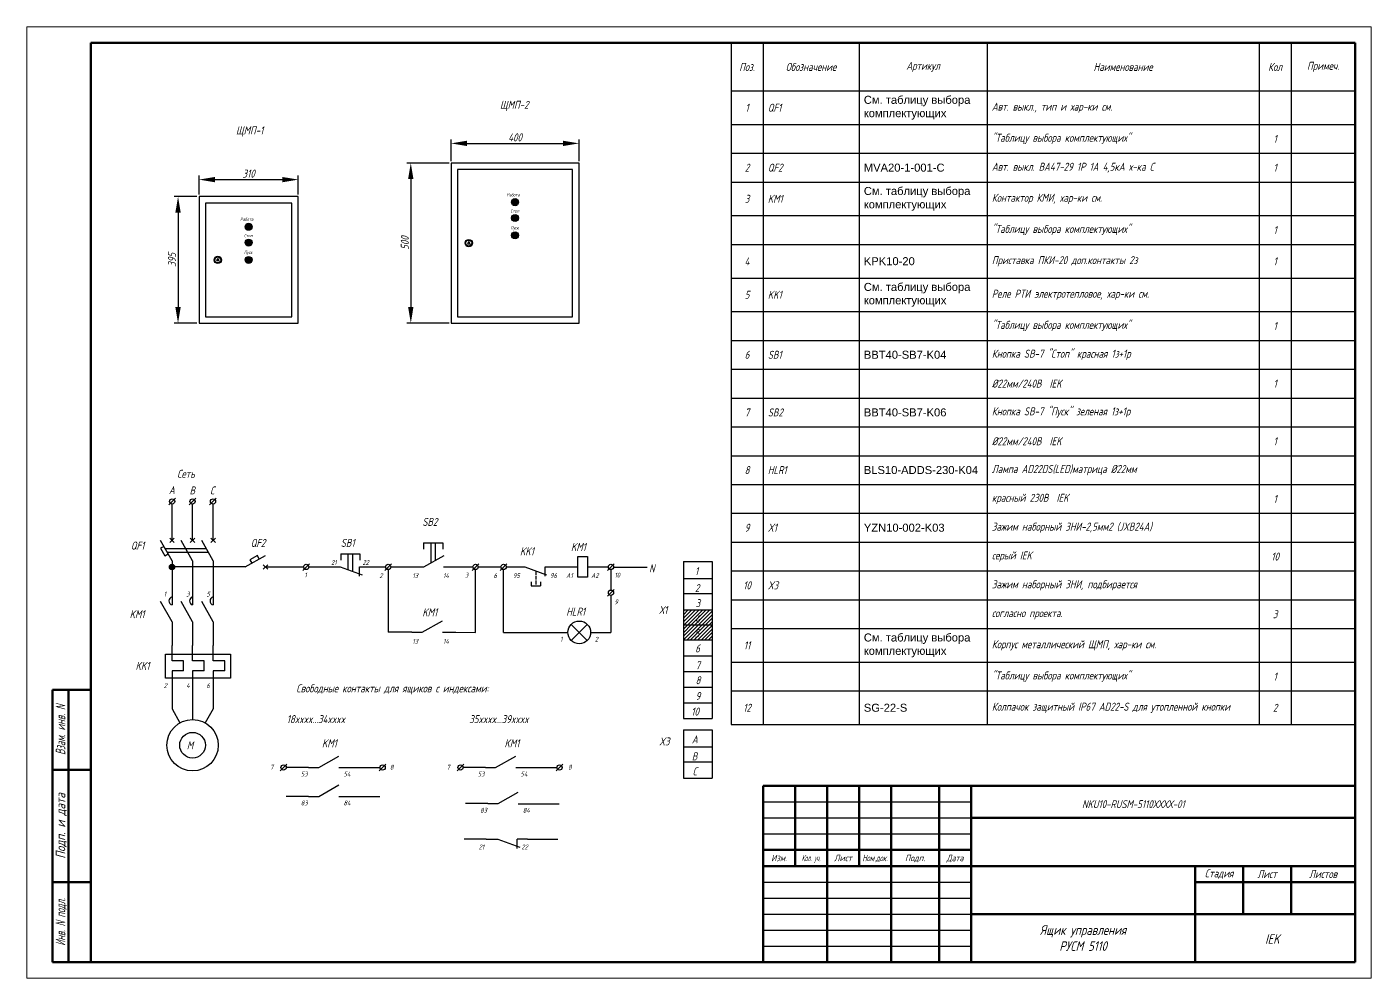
# Model space of a CAD drawing. Header units: millimetres. Extents: x 18831 to 19646, y 25340 to 25954.
# Drawn here: x 18830.7 to 19250.7, y 25340.4 to 25637.4 of the extents above; entities that cross this region are included whole.
import ezdxf
from ezdxf.enums import TextEntityAlignment as Align

# ---------------------------------------------------------------- set-up
doc = ezdxf.new("R2010")
doc.units = ezdxf.units.MM
doc.linetypes.add('ACAD_ISO02W100', pattern=[15, 12, -3])
doc.linetypes.add('ACAD_ISO03W100', pattern=[30, 12, -18])
for name, color, linetype, lineweight in [('LAYER0VIEW0', 7, 'Continuous', 50), ('Штамп', 7, 'Continuous', 18), ('Электрические линии', 7, 'Continuous', 25)]:
    doc.layers.add(name, color=color, linetype=linetype, lineweight=lineweight)
doc.styles.add('GOST 2.304', font='CS_Gost2304.shx', dxfattribs={"oblique": 15, "height": 2.5})
doc.dimstyles.new('ISO-25', dxfattribs={"dimtxt": 2.5, "dimasz": 5, "dimexe": 1.25, "dimexo": 0.625, "dimtad": 1, "dimlfac": 10, "dimtxsty": 'GOST 2.304', "dimcen": 2.5, "dimadec": 0, "dimazin": 0, "dimtfac": 1, "dimtmove": 0, "dimatfit": 3, "dimfxl": 0, "dimarcsym": 0})
pattern_1 = [(45, (14434.0011, 25211.9409), (-0.56126601, 0.56126601), [])]

# ---------------------------------------------------------------- blocks, each defined once
blk = doc.blocks.new('*D20')
at = {"color": 0, "lineweight": -2}
for p, q in [((18884.46, 25585.03), (18884.46, 25590.98)), ((18915.46, 25585.03), (18915.46, 25590.98)), ((18889.46, 25589.73), (18910.46, 25589.73))]:
    blk.add_line(p, q, dxfattribs=at)
at = {"color": 0}
for points in [[(18889.46, 25590.56), (18889.46, 25588.89), (18884.46, 25589.73)], [(18910.46, 25590.56), (18910.46, 25588.89), (18915.46, 25589.73)]]:
    blk.add_solid(points, dxfattribs=at)
at = {"layer": 'DEFPOINTS', "color": 0}
for p in [(18915.46, 25589.73), (18884.46, 25584.41), (18915.46, 25584.41)]:
    blk.add_point(p, dxfattribs=at)
at = {"color": 0, "insert": (18899.96, 25591.6), "char_height": 2.5, "attachment_point": 5, "style": 'GOST 2.304'}
blk.add_mtext('310', dxfattribs=at)
blk = doc.blocks.new('*D21')
at = {"color": 0, "lineweight": -2}
for p, q in [((18883.83, 25584.41), (18876.66, 25584.41)), ((18877.91, 25579.41), (18877.91, 25549.91)), ((18883.83, 25544.91), (18876.66, 25544.91))]:
    blk.add_line(p, q, dxfattribs=at)
at = {"color": 0}
for points in [[(18877.07, 25579.41), (18878.74, 25579.41), (18877.91, 25584.41)], [(18877.07, 25549.91), (18878.74, 25549.91), (18877.91, 25544.91)]]:
    blk.add_solid(points, dxfattribs=at)
at = {"layer": 'DEFPOINTS', "color": 0}
for p in [(18884.46, 25584.41), (18877.91, 25544.91), (18884.46, 25544.91)]:
    blk.add_point(p, dxfattribs=at)
at = {"color": 0, "insert": (18876.03, 25564.66), "char_height": 2.5, "attachment_point": 5, "rotation": 90, "style": 'GOST 2.304'}
blk.add_mtext('395', dxfattribs=at)
blk = doc.blocks.new('*D22')
at = {"color": 0, "lineweight": -2}
for p, q in [((18963.2, 25595.53), (18963.2, 25602.29)), ((18968.2, 25601.04), (18998.2, 25601.04)), ((19003.2, 25595.53), (19003.2, 25602.29))]:
    blk.add_line(p, q, dxfattribs=at)
at = {"color": 0}
for points in [[(18968.2, 25601.88), (18968.2, 25600.21), (18963.2, 25601.04)], [(18998.2, 25601.88), (18998.2, 25600.21), (19003.2, 25601.04)]]:
    blk.add_solid(points, dxfattribs=at)
at = {"layer": 'DEFPOINTS', "color": 0}
for p in [(19003.2, 25601.04), (18963.2, 25594.91), (19003.2, 25594.91)]:
    blk.add_point(p, dxfattribs=at)
at = {"color": 0, "insert": (18983.2, 25602.92), "char_height": 2.5, "attachment_point": 5, "style": 'GOST 2.304'}
blk.add_mtext('400', dxfattribs=at)
blk = doc.blocks.new('*D23')
at = {"color": 0, "lineweight": -2}
for p, q in [((18962.57, 25594.91), (18949.38, 25594.91)), ((18950.63, 25589.91), (18950.63, 25549.91)), ((18962.57, 25544.91), (18949.38, 25544.91))]:
    blk.add_line(p, q, dxfattribs=at)
at = {"color": 0}
for points in [[(18949.8, 25589.91), (18951.46, 25589.91), (18950.63, 25594.91)], [(18949.8, 25549.91), (18951.46, 25549.91), (18950.63, 25544.91)]]:
    blk.add_solid(points, dxfattribs=at)
at = {"layer": 'DEFPOINTS', "color": 0}
for p in [(18963.2, 25594.91), (18950.63, 25544.91), (18963.2, 25544.91)]:
    blk.add_point(p, dxfattribs=at)
at = {"color": 0, "insert": (18948.76, 25569.91), "char_height": 2.5, "attachment_point": 5, "rotation": 90, "style": 'GOST 2.304'}
blk.add_mtext('500', dxfattribs=at)
blk = doc.blocks.new('*T25')
at = {"color": 0, "linetype": 'ByBlock', "lineweight": -2}
for p, q in [((0, 0), (195, 0)), ((0, 0), (0, -212.85)), ((10, 0), (10, -212.85)), ((40, 0), (40, -212.85)), ((80, 0), (80, -212.85)), ((165, 0), (165, -212.85)), ((175, 0), (175, -212.85)), ((195, 0), (195, -212.85)), ((0, -15), (195, -15)), ((0, -25.46), (195, -25.46)), ((0, -34.46), (195, -34.46)), ((0, -43.46), (195, -43.46)), ((0, -53.92), (195, -53.92)), ((0, -62.92), (195, -62.92)), ((0, -73.42), (195, -73.42)), ((0, -83.88), (195, -83.88)), ((0, -92.88), (195, -92.88)), ((0, -101.88), (195, -101.88)), ((0, -110.88), (195, -110.88)), ((0, -119.88), (195, -119.88)), ((0, -128.88), (195, -128.88)), ((0, -137.88), (195, -137.88)), ((0, -146.88), (195, -146.88)), ((0, -155.88), (195, -155.88)), ((0, -164.88), (195, -164.88)), ((0, -173.88), (195, -173.88)), ((0, -182.88), (195, -182.88)), ((0, -193.35), (195, -193.35)), ((0, -202.35), (195, -202.35)), ((0, -212.85), (195, -212.85))]:
    blk.add_line(p, q, dxfattribs=at)
at = {"color": 0, "char_height": 2.5, "style": 'GOST 2.304'}
for s, insert, width, attachment_point in [('Поз.', (5, -7.5), 7, 5), ('Обозначение', (25, -7.5), 27, 5), ('Артикул', (60, -7.5), 37, 5), ('Наименование', (122.5, -7.5), 82, 5), ('Кол', (170, -7.5), 7, 5), ('Примеч.', (185, -7.5), 17, 5), ('{\\fArial|b0|i0|c204|p34;\\Q0;\\C256;См. таблицу выбора комплектующих}', (41.5, -20.23), 37, 4), ('1', (5, -20.23), 7, 5), ('QF1', (11.5, -20.23), 27, 4), ('Авт. выкл., тип и хар-ки см. ', (81.5, -20.23), 82, 4), ('"Таблицу выбора комплектующих"', (81.5, -29.96), 82, 4), ('1', (170, -29.96), 7, 5), ('2', (5, -38.96), 7, 5), ('QF2', (11.5, -38.96), 27, 4), ('{\\fArial|b0|i0|c204|p34;\\Q0;\\C256;MVA20-1-001-C}', (41.5, -38.96), 37, 4), ('Авт. выкл. ВА47-29 1Р 1А 4,5кА х-ка С', (81.5, -38.96), 82, 4), ('1', (170, -38.96), 7, 5), ('{\\fArial|b0|i0|c204|p34;\\Q0;\\C256;См. таблицу выбора комплектующих}', (41.5, -48.69), 37, 4), ('3', (5, -48.69), 7, 5), ('KM1', (11.5, -48.69), 27, 4), ('Контактор КМИ, хар-ки см.', (81.5, -48.69), 82, 4), ('"Таблицу выбора комплектующих"', (81.5, -58.42), 82, 4), ('1', (170, -58.42), 7, 5), ('4', (5, -68.17), 7, 5), ('{\\fArial|b0|i0|c204|p34;\\Q0;\\C256;KPK10-20}', (41.5, -68.17), 37, 4), ('Приставка ПКИ-20 доп.контакты 2з{\\C3; }  ', (81.5, -68.17), 82, 4), ('1', (170, -68.17), 7, 5), ('{\\fArial|b0|i0|c204|p34;\\Q0;\\C256;См. таблицу выбора комплектующих}', (41.5, -78.65), 37, 4), ('5', (5, -78.65), 7, 5), ('KK1', (11.5, -78.65), 27, 4), ('Реле РТИ электротепловое, хар-ки см.', (81.5, -78.65), 82, 4), ('"Таблицу выбора комплектующих"', (81.5, -88.38), 82, 4), ('1', (170, -88.38), 7, 5), ('6', (5, -97.38), 7, 5), ('SB1', (11.5, -97.38), 27, 4), ('{\\fArial|b0|i0|c204|p34;\\Q0;\\C256;BBT40-SB7-K04}', (41.5, -97.38), 37, 4), ('Кнопка SВ-7 "Стоп" красная 1з+1р', (81.5, -97.38), 82, 4), ('Ø22мм/240В  IEK', (81.5, -106.38), 82, 4), ('1', (170, -106.38), 7, 5), ('Кнопка SВ-7 "Пуск" зеленая 1з+1р', (81.5, -115.38), 82, 4), ('7', (5, -115.38), 7, 5), ('SB2', (11.5, -115.38), 27, 4), ('{\\fArial|b0|i0|c204|p34;\\Q0;\\C256;BBT40-SB7-K06}', (41.5, -115.38), 37, 4), ('Ø22мм/240В  IEK', (81.5, -124.38), 82, 4), ('1', (170, -124.38), 7, 5), ('8', (5, -133.38), 7, 5), ('HLR1', (11.5, -133.38), 27, 4), ('{\\fArial|b0|i0|c204|p34;\\Q0;\\C256;BLS10-ADDS-230-K04}', (41.5, -133.38), 37, 4), ('Лампа AD22DS(LED)матрица Ø22мм ', (81.5, -133.38), 82, 4), ('красный 230В  IEK', (81.5, -142.38), 82, 4), ('1', (170, -142.38), 7, 5), ('9', (5, -151.38), 7, 5), ('X1', (11.5, -151.38), 27, 4), ('{\\fArial|b0|i0|c204|p34;\\Q0;\\C256;YZN10-002-K03}', (41.5, -151.38), 37, 4), ('Зажим наборный ЗНИ-2,5мм2 (JXB24А) ', (81.5, -151.38), 82, 4), ('серый IEK', (81.5, -160.38), 82, 4), ('10', (170, -160.38), 7, 5), ('Зажим наборный ЗНИ, подбирается', (81.5, -169.38), 82, 4), ('10', (5, -169.38), 7, 5), ('X3', (11.5, -169.38), 27, 4), ('согласно проекта.', (81.5, -178.38), 82, 4), ('3', (170, -178.38), 7, 5), ('{\\fArial|b0|i0|c204|p34;\\Q0;\\C256;См. таблицу выбора комплектующих}', (41.5, -188.11), 37, 4), ('11', (5, -188.11), 7, 5), ('Корпус металлический ЩМП, хар-ки см.', (81.5, -188.11), 82, 4), ('"Таблицу выбора комплектующих"', (81.5, -197.85), 82, 4), ('1', (170, -197.85), 7, 5), ('12', (5, -207.6), 7, 5), ('{\\fArial|b0|i0|c204|p34;\\Q0;\\C256;SG-22-S}', (41.5, -207.6), 37, 4), ('Колпачок защитный IP67 AD22-S для утопленной кнопки', (81.5, -207.6), 82, 4), ('2', (170, -207.6), 7, 5)]:
    blk.add_mtext(s, dxfattribs=dict(at, insert=insert, width=width, attachment_point=attachment_point))

msp = doc.modelspace()

# ---------------------------------------------------------------- hatches: boundary and pattern name
h = msp.add_hatch(color=1)
edge = h.paths.add_edge_path()
edge.add_arc((18983.1991, 25582.6829), 1.1, 0, 360)
h = msp.add_hatch(color=1)
edge = h.paths.add_edge_path()
edge.add_arc((18983.1991, 25577.7446), 1.1, 0, 360)
h = msp.add_hatch(color=1)
edge = h.paths.add_edge_path()
edge.add_arc((18899.9599, 25575.0065), 1.1, 0, 360)
h = msp.add_hatch(color=1)
edge = h.paths.add_edge_path()
edge.add_arc((18899.9599, 25570.0681), 1.1, 0, 360)
h = msp.add_hatch(color=3)
edge = h.paths.add_edge_path()
edge.add_arc((18983.1991, 25572.3339), 1.1, 0, 360)
h = msp.add_hatch(color=3)
edge = h.paths.add_edge_path()
edge.add_arc((18899.9599, 25564.6575), 1.1, 0, 360)
at = {"linetype": 'ACAD_ISO03W100'}
h = msp.add_hatch(color=256, dxfattribs=at)
edge = h.paths.add_edge_path()
edge.add_arc((18876.0265, 25468.7901), 0.8179, 0, 360)
h = msp.add_hatch()
h.set_pattern_fill('ANSI31', color=256, scale=0.25, style=0)
h.set_pattern_definition(pattern_1)
h.paths.add_polyline_path([(19044.8398, 25450.6751), (19044.8398, 25455.3684), (19035.8535, 25455.3684), (19035.8536, 25450.6751)])
h.paths.add_polyline_path([(19038.6465, 25450.5111), (19042.3581, 25450.5111), (19042.3581, 25455.0014), (19038.6465, 25455.0014)], flags=9)
h = msp.add_hatch()
h.set_pattern_fill('ANSI31', color=256, scale=0.25, style=0)
h.set_pattern_definition(pattern_1)
h.paths.add_polyline_path([(19035.8536, 25445.9817), (19044.8398, 25445.9817), (19044.8398, 25450.6751), (19035.8536, 25450.6751)])
h.paths.add_polyline_path([(19038.5041, 25446.3454), (19041.4207, 25446.0104), (19042.4255, 25449.7604), (19039.5089, 25450.0954)], flags=24)

# ---------------------------------------------------------------- linework, layer by layer
at = {"ltscale": 100}
for p, q in [((19245.6806, 25623.4125), (19245.6806, 25544.1101)), ((19245.6806, 25578.4125), (19245.6806, 25524.4125)), ((19245.6806, 25551.4125), (19245.6806, 25524.4125))]:
    msp.add_line(p, q, dxfattribs=at)
at = {"color": 0, "linetype": 'ACAD_ISO03W100'}
for p, q in [((18877.0688, 25490.2554), (18874.9843, 25488.1531)), ((18883.4498, 25490.2558), (18881.3652, 25488.1536)), ((18889.8593, 25490.2655), (18887.7747, 25488.1632)), ((18918.982, 25469.8091), (18916.8974, 25467.7069)), ((18944.57, 25469.8091), (18942.4855, 25467.7069)), ((18971.8685, 25469.8091), (18969.784, 25467.7069)), ((18980.6411, 25469.8091), (18978.5565, 25467.7069)), ((19014.1867, 25469.8091), (19012.1022, 25467.7069)), ((19014.1867, 25461.761), (19012.1022, 25459.6587)), ((18911.9014, 25407.2001), (18909.8168, 25405.0979)), ((18942.835, 25407.1831), (18940.7505, 25405.0809)), ((18967.1879, 25407.2001), (18965.1033, 25405.0979)), ((18998.1215, 25407.1831), (18996.037, 25405.0809))]:
    msp.add_line(p, q, dxfattribs=at)
for p, q in [((18876.0265, 25477.1162), (18876.0265, 25488.419)), ((18882.4361, 25477.1906), (18882.4361, 25488.4189)), ((18888.8626, 25477.0868), (18888.8456, 25488.419)), ((18875.3194, 25476.4091), (18876.7337, 25477.8233)), ((18875.3194, 25477.8233), (18876.7337, 25476.4091)), ((18881.7289, 25476.4091), (18883.1432, 25477.8233)), ((18881.7289, 25477.8233), (18883.1432, 25476.4091)), ((18888.1555, 25476.3797), (18889.5697, 25477.7939)), ((18888.1555, 25477.7939), (18889.5697, 25476.3797)), ((18873.5593, 25475.1579), (18872.4286, 25474.6317)), ((18872.4286, 25474.6317), (18873.7618, 25472.2633)), ((18876.0265, 25470.7503), (18872.4796, 25477.0867)), ((18873.9918, 25474.5795), (18886.7021, 25474.5795)), ((18874.4821, 25473.4365), (18887.3419, 25473.4365)), ((18882.4361, 25470.7503), (18878.8891, 25477.0867)), ((18888.8456, 25470.7503), (18885.2986, 25477.0867)), ((18954.6018, 25476.3371), (18960.6018, 25476.3371)), ((18954.6018, 25476.3371), (18954.6018, 25474.3371)), ((18956.8977, 25476.3371), (18956.8977, 25470.008)), ((18958.3058, 25470.7963), (18958.3058, 25476.3371)), ((18960.6018, 25476.3371), (18960.6018, 25474.3371)), ((18873.7618, 25472.2633), (18874.8414, 25472.8676)), ((18876.0265, 25470.7503), (18876.0265, 25467.9571)), ((18882.4361, 25470.7503), (18882.4361, 25456.9207)), ((18888.8456, 25470.7503), (18888.8456, 25456.9207)), ((18898.8525, 25468.7901), (18905.1889, 25472.3371)), ((18902.7338, 25472.388), (18900.3655, 25471.0548)), ((18900.3655, 25471.0548), (18900.9698, 25469.9753)), ((18903.26, 25471.2573), (18902.7338, 25472.388)), ((18904.5113, 25468.083), (18905.9255, 25469.4972)), ((18904.5113, 25469.4972), (18905.9255, 25468.083)), ((18928.7477, 25472.9107), (18934.7477, 25472.9107)), ((18928.7477, 25472.9107), (18928.7477, 25470.9107)), ((18931.0437, 25467.8931), (18931.0437, 25472.9107)), ((18932.4518, 25472.9107), (18932.4518, 25467.3738)), ((18934.7477, 25472.9107), (18934.7477, 25470.9107)), ((18954.722, 25468.7901), (18961.0584, 25472.3371)), ((19035.8535, 25470.4689), (19035.8536, 25421.4945)), ((19035.8535, 25470.4689), (19044.8398, 25470.4689)), ((19044.8398, 25470.4689), (19044.8398, 25421.4945)), ((18898.8525, 25468.7901), (18876.0265, 25468.7901)), ((18876.0265, 25467.9571), (18876.0265, 25456.9207)), ((18905.2184, 25468.7901), (18917.1504, 25468.7901)), ((18918.7861, 25468.7901), (18928.6111, 25468.7901)), ((18928.6111, 25468.7901), (18935.3944, 25466.2888)), ((18934.6111, 25468.7901), (18942.7384, 25468.7901)), ((18934.619, 25465.8826), (18934.619, 25468.7901)), ((18943.5596, 25467.9722), (18943.5596, 25448.3945)), ((18944.3741, 25468.7901), (18954.722, 25468.7901)), ((18960.8465, 25468.7901), (18970.0369, 25468.7901)), ((18970.8581, 25448.3619), (18970.8581, 25467.9722)), ((18971.6726, 25468.7901), (18978.7777, 25468.7901)), ((18971.6726, 25468.7901), (18978.7777, 25468.7901)), ((18979.5988, 25448.3619), (18979.5988, 25467.9727)), ((18980.4452, 25468.7901), (18986.2703, 25468.7901)), ((18986.2703, 25468.7901), (18993.0535, 25466.2888)), ((18992.5641, 25465.8826), (18992.5641, 25468.7901)), ((19005.8921, 25468.7901), (19012.3551, 25468.7901)), ((19013.173, 25467.9722), (19013.1741, 25461.5598)), ((19013.9909, 25468.7515), (19024.4992, 25468.7515)), ((19035.8535, 25465.1633), (19044.8398, 25465.1633)), ((18988.2152, 25464.1497), (18988.2152, 25462.8779)), ((18988.2152, 25462.8779), (18991.1087, 25462.8779)), ((18991.1086, 25464.1497), (18991.1086, 25462.8779)), ((19035.8535, 25460.4699), (19044.8398, 25460.4699)), ((18876.0265, 25451.6951), (18872.4796, 25458.0315)), ((18882.4361, 25451.6951), (18878.8891, 25458.0315)), ((18888.8456, 25451.6951), (18885.2986, 25458.0315)), ((19013.1743, 25459.9241), (19013.1763, 25448.3619)), ((19035.8535, 25455.3684), (19044.8398, 25455.3684)), ((18876.0265, 25451.6951), (18876.0265, 25444.2963)), ((18882.4361, 25451.6951), (18882.4361, 25444.2963)), ((18888.8456, 25451.6951), (18888.8456, 25444.2963)), ((18950.9913, 25448.3945), (18943.5596, 25448.3945)), ((18950.9913, 25448.3945), (18954.183, 25448.3945)), ((18954.183, 25448.3945), (18960.5194, 25451.9415)), ((18960.5194, 25448.3775), (18964.6968, 25448.3775)), ((18964.6968, 25448.3775), (18970.8581, 25448.3619)), ((18979.5988, 25448.3619), (18999.7472, 25448.3619)), ((19000.7837, 25450.8642), (19005.7884, 25445.8595)), ((19000.7837, 25445.8595), (19005.7884, 25450.8642)), ((19006.8249, 25448.3619), (19013.1763, 25448.3619)), ((19035.8535, 25450.6751), (19044.8398, 25450.6751)), ((19035.8535, 25445.9817), (19044.8398, 25445.9817)), ((19035.8535, 25441.0843), (19044.8398, 25441.0843)), ((19035.8535, 25436.1868), (19044.8398, 25436.1868)), ((19035.8535, 25436.1868), (19044.8398, 25436.1868)), ((18876.0265, 25432.8424), (18876.0265, 25424.4527)), ((18882.4361, 25432.8424), (18882.4361, 25421.1442)), ((18888.8456, 25432.8424), (18888.8456, 25424.4527)), ((19035.8536, 25431.2894), (19044.8398, 25431.2894)), ((19035.8536, 25431.2894), (19044.8398, 25431.2894)), ((18876.0265, 25424.4527), (18878.4865, 25420.1044)), ((18888.8456, 25424.4527), (18886.3856, 25420.1044)), ((19035.8536, 25426.3919), (19044.8398, 25426.3919)), ((19035.8536, 25426.3919), (19044.8398, 25426.3919)), ((19035.8536, 25421.4945), (19044.8399, 25421.4945)), ((19035.8535, 25417.9479), (19035.8535, 25402.8475)), ((19035.8535, 25417.9479), (19044.8398, 25417.9479)), ((19044.8398, 25417.9479), (19044.8398, 25402.8475)), ((19035.8535, 25412.6423), (19044.8398, 25412.6423)), ((19035.8535, 25407.949), (19044.8398, 25407.949)), ((19035.8535, 25402.8475), (19044.8398, 25402.8475))]:
    msp.add_line(p, q)
at = {"linetype": 'ACAD_ISO02W100', "ltscale": 0.1}
msp.add_line((18989.6619, 25467.5394), (18989.6619, 25462.8779), dxfattribs=at)
at = {"color": 0}
for p, q in [((18992.5641, 25468.7901), (19002.8569, 25468.7901)), ((18876.0265, 25439.4981), (18876.0265, 25444.2963)), ((18882.4361, 25439.498), (18882.4361, 25444.2963)), ((18888.8456, 25439.4981), (18888.8456, 25444.2963)), ((18879.6604, 25439.4981), (18876.0265, 25439.4981)), ((18879.6604, 25436.4024), (18879.6604, 25439.4981)), ((18886.0699, 25439.498), (18882.4361, 25439.498)), ((18886.0699, 25436.4024), (18886.0699, 25439.498)), ((18892.4794, 25439.4981), (18888.8456, 25439.4981)), ((18892.4794, 25436.4024), (18892.4794, 25439.4981)), ((18876.0265, 25436.4024), (18876.0265, 25432.8424)), ((18879.6604, 25436.4024), (18876.0265, 25436.4024)), ((18882.4361, 25436.4024), (18882.4361, 25432.8424)), ((18886.0699, 25436.4024), (18882.4361, 25436.4024)), ((18888.8456, 25436.4024), (18888.8456, 25432.8424)), ((18892.4794, 25436.4024), (18888.8456, 25436.4024)), ((18918.6561, 25406.1811), (18911.7055, 25406.1811)), ((18918.6561, 25406.1811), (18921.8478, 25406.1811)), ((18921.8478, 25406.1811), (18928.1842, 25409.7281)), ((18928.1843, 25406.1641), (18932.3617, 25406.1641)), ((18932.3617, 25406.1641), (18941.0034, 25406.1641)), ((18973.9426, 25406.1811), (18966.992, 25406.1811)), ((18973.9426, 25406.1811), (18977.1343, 25406.1811)), ((18977.1343, 25406.1811), (18983.4707, 25409.7281)), ((18983.4708, 25406.1641), (18987.6482, 25406.1641)), ((18987.6482, 25406.1641), (18996.2899, 25406.1641)), ((18921.8478, 25397.1595), (18928.1842, 25400.7065)), ((18977.8832, 25394.8769), (18984.2196, 25398.4239)), ((18918.6561, 25397.1595), (18911.7055, 25397.1595)), ((18918.6561, 25397.1595), (18921.8478, 25397.1595)), ((18928.1843, 25397.1425), (18932.3617, 25397.1425)), ((18932.3617, 25397.1425), (18941.0034, 25397.1425)), ((18974.6915, 25394.8769), (18967.7409, 25394.8769)), ((18974.6915, 25394.8769), (18977.8832, 25394.8769)), ((18984.2197, 25394.8599), (18988.397, 25394.8599)), ((18988.397, 25394.8599), (18997.0388, 25394.8599)), ((18974.2151, 25383.7586), (18967.2841, 25383.7586)), ((18974.2151, 25383.7586), (18977.8761, 25383.7586)), ((18977.8683, 25383.7586), (18984.6515, 25381.2572)), ((18983.8761, 25380.8511), (18983.8761, 25383.7586)), ((18987.052, 25383.7586), (18983.8761, 25383.7586)), ((18987.052, 25383.7586), (18996.5823, 25383.7586))]:
    msp.add_line(p, q, dxfattribs=at)
for points in [[(19003.1991, 25544.9075), (19003.1991, 25594.9075), (18963.1991, 25594.9075), (18963.1991, 25544.9075)], [(19001.1991, 25546.9075), (19001.1991, 25592.9075), (18965.1991, 25592.9075), (18965.1991, 25546.9075)], [(18884.4599, 25544.9075), (18915.4599, 25544.9075), (18915.4599, 25584.4075), (18884.4599, 25584.4075)], [(18886.4599, 25546.9075), (18913.4599, 25546.9075), (18913.4599, 25582.4075), (18886.4599, 25582.4075)], [(19002.8569, 25472.0135), (19005.8921, 25472.0135), (19005.8921, 25465.5667), (19002.8569, 25465.5667)], [(18874.026, 25441.5746), (18894.2868, 25441.5746), (18894.2868, 25434.0425), (18874.026, 25434.0425)]]:
    msp.add_lwpolyline(points, close=True)
for centre, radius in [((18983.1991, 25582.6829), 1.1), ((18983.1991, 25577.7446), 1.1), ((18899.9599, 25575.0065), 1.1), ((18899.9599, 25570.0681), 1.1), ((18983.1991, 25572.3339), 1.1), ((18899.9599, 25564.6575), 1.1), ((19003.286, 25448.3619), 3.5388), ((18882.4361, 25413.1228), 8.0213), ((18882.4361, 25413.1228), 4.0107)]:
    msp.add_circle(centre, radius)
at = {"color": 0, "linetype": 'ByBlock'}
for centre in [(18876.0551, 25489.2363), (18882.4361, 25489.2368), (18888.8455, 25489.2464), (18876.0265, 25468.7901), (18917.9682, 25468.7901), (18943.5563, 25468.7901), (18970.8548, 25468.7901), (18979.6273, 25468.7901), (19013.173, 25468.7901), (19013.173, 25460.7419), (18910.8876, 25406.1811), (18941.8213, 25406.1641), (18966.1741, 25406.1811), (18997.1078, 25406.1641)]:
    msp.add_circle(centre, 0.8179, dxfattribs=at)
for centre in [(18876.412, 25458.1922), (18882.8215, 25458.1922), (18889.231, 25458.1922)]:
    msp.add_arc(centre, 1.3287, 106.862893, 253.137107)
at = {"layer": 'LAYER0VIEW0', "linetype": 'Continuous', "lineweight": -2, "flags": 128}
for points in [[(18968.7362, 25570.3727), (18968.3333, 25569.6749), (18969.1391, 25569.6749)], [(18890.3332, 25565.1227), (18889.9303, 25564.4249), (18890.7361, 25564.4249)]]:
    msp.add_lwpolyline(points, close=True, dxfattribs=at)
at = {"layer": 'LAYER0VIEW0', "lineweight": -2}
for centre, radius in [((18968.7362, 25569.9075), 1.15), ((18968.7362, 25569.9075), 1.15), ((18968.7362, 25569.9075), 0.95), ((18890.3332, 25564.6575), 1.15), ((18890.3332, 25564.6575), 1.15), ((18890.3332, 25564.6575), 0.95)]:
    msp.add_circle(centre, radius, dxfattribs=at)
at = {"layer": 'Штамп', "ltscale": 0.083333}
for p, q in [((18830.6806, 25637.4125), (18830.6806, 25340.4125)), ((18830.6806, 25637.4125), (19250.6806, 25637.4125)), ((19250.6806, 25637.4125), (18830.6806, 25637.4125)), ((19250.6806, 25637.4125), (19250.6806, 25340.4125)), ((19250.6806, 25340.4125), (18830.6806, 25340.4125))]:
    msp.add_line(p, q, dxfattribs=at)
at = {"layer": 'Штамп', "lineweight": 60, "ltscale": 0.083333}
for p, q in [((19245.6806, 25632.4125), (18850.6806, 25632.4125)), ((18850.6806, 25632.4125), (18850.6806, 25345.4125)), ((19005.6806, 25632.4125), (19245.6806, 25632.4125)), ((19245.6806, 25345.4125), (19245.6806, 25632.4125)), ((18838.6806, 25345.4125), (19243.5876, 25345.4125))]:
    msp.add_line(p, q, dxfattribs=at)
at = {"layer": 'Штамп', "linetype": 'Continuous', "lineweight": 60}
for p, q in [((18838.6806, 25345.4125), (18838.6806, 25430.4125)), ((18838.6806, 25430.4125), (18850.6806, 25430.4125)), ((18843.6806, 25345.4125), (18843.6806, 25430.4125)), ((18838.6806, 25405.4125), (18850.6806, 25405.4125)), ((18838.6806, 25370.4125), (18850.6806, 25370.4125)), ((18850.6806, 25345.4125), (18838.6806, 25345.4125))]:
    msp.add_line(p, q, dxfattribs=at)
at = {"layer": 'Штамп', "linetype": 'Continuous', "lineweight": 60, "ltscale": 0.5}
for p, q in [((19060.6806, 25400.4125), (19245.6806, 25400.4125)), ((19060.6806, 25345.4125), (19060.6806, 25400.4125)), ((19070.6806, 25400.4125), (19070.6806, 25375.4125)), ((19080.6806, 25400.4125), (19080.6806, 25345.4125)), ((19090.6806, 25400.4125), (19090.6806, 25375.4125)), ((19100.6806, 25400.4125), (19100.6806, 25345.4125)), ((19115.6806, 25400.4125), (19115.6806, 25345.4125)), ((19125.6806, 25345.4125), (19125.6806, 25400.4022)), ((19245.6806, 25345.4125), (19245.6806, 25400.4125)), ((19125.6806, 25390.4125), (19245.6806, 25390.4125)), ((19060.6806, 25380.4125), (19125.6806, 25380.4125)), ((19060.6806, 25375.4125), (19245.6806, 25375.4125)), ((19195.6806, 25345.4125), (19195.6806, 25375.4125)), ((19195.6806, 25375.4125), (19195.6806, 25345.4125)), ((19210.6806, 25375.4125), (19210.6806, 25360.4125)), ((19225.6806, 25375.4125), (19225.6806, 25360.4125)), ((19195.6806, 25370.4125), (19245.6806, 25370.4125)), ((19125.6806, 25360.4125), (19245.6806, 25360.4125)), ((19060.6806, 25345.4125), (19245.6806, 25345.4125))]:
    msp.add_line(p, q, dxfattribs=at)
at = {"layer": 'Штамп', "linetype": 'Continuous', "lineweight": 25, "ltscale": 0.5}
for p, q in [((19060.6806, 25395.4125), (19125.6806, 25395.4125)), ((19060.6806, 25390.4125), (19125.6806, 25390.4125)), ((19060.6806, 25385.4125), (19125.6806, 25385.4125)), ((19060.6806, 25370.4125), (19125.6806, 25370.4125)), ((19060.6806, 25365.4125), (19125.6806, 25365.4125)), ((19060.6806, 25360.4125), (19125.6806, 25360.4125)), ((19060.6806, 25355.4125), (19125.6806, 25355.4125)), ((19060.6806, 25350.4125), (19125.6806, 25350.4125))]:
    msp.add_line(p, q, dxfattribs=at)
at = {"layer": 'Штамп', "ltscale": 0.5}
for p, q in [((19195.6806, 25375.4125), (19245.6806, 25375.4125)), ((19245.6806, 25375.4125), (19245.6806, 25359.3011))]:
    msp.add_line(p, q, dxfattribs=at)
at = {"layer": 'Электрические линии', "lineweight": 25, "ltscale": 0.083333}
msp.add_line((19245.6806, 25620.0607), (19245.6806, 25503.0607), dxfattribs=at)

# ---------------------------------------------------------------- block references
msp.add_blockref('*T25', (19050.6806, 25632.4125))

# ---------------------------------------------------------------- texts
at = {"style": 'GOST 2.304', "oblique": 15}
for s, height, p in [('Сеть', 2.5, (18877.6363, 25496.6146)), ('А', 2.5, (18875.0288, 25491.5332)), ('B', 2.5, (18881.5069, 25491.4189)), ('C', 2.5, (18887.8763, 25491.4213)), ('SB2', 2.5, (18954.2347, 25481.6068)), ('QF2', 2.5, (18900.5923, 25475.0344)), ('SB1', 2.5, (18928.7529, 25475.0427)), ('QF1', 2.5, (18863.1471, 25474.1993)), ('KK1', 2.5, (18984.7425, 25472.4055)), ('KM1', 2.5, (19000.6823, 25473.7807)), ('21', 1.5, (18925.7262, 25469.428)), ('22', 1.5, (18935.5355, 25469.428)), ('N', 2.5, (19025.0666, 25467.0708)), ('1', 1.5, (18917.3642, 25465.4915)), ('2', 1.5, (18940.8313, 25465.3271)), ('13', 1.5, (18951.1395, 25465.3271)), ('14', 1.5, (18960.7319, 25465.3271)), ('3', 1.5, (18967.5546, 25465.4915)), ('6', 1.5, (18976.4979, 25465.3581)), ('95', 1.5, (18982.5502, 25465.3581)), ('96', 1.5, (18994.1505, 25465.3581)), ('A1', 1.5, (18999.2023, 25465.3581)), ('A2', 1.5, (19006.982, 25465.3581)), ('10', 1.5, (19014.2751, 25465.4915)), ('1', 2.5, (19039.3948, 25466.2263)), ('1', 1.5, (18873.4421, 25459.5559)), ('3', 1.5, (18880.4638, 25459.5559)), ('5', 1.5, (18886.7834, 25459.5559)), ('2', 2.5, (19039.3948, 25460.9207)), ('9', 1.5, (19014.2751, 25457.1369)), ('Х1', 2.5, (19028.2165, 25454.0961)), ('3', 2.5, (19039.5991, 25456.2273)), ('KM1', 2.5, (18862.7904, 25452.7787)), ('KM1', 2.5, (18954.2347, 25453.3627)), ('HLR1', 2.5, (18999.2186, 25453.5851)), ('4', 2.5, (19039.3948, 25451.2595)), ('5', 2.5, (19039.2965, 25446.8029)), ('13', 1.5, (18951.1395, 25444.8257)), ('14', 1.5, (18960.7319, 25444.8257)), ('1', 1.5, (18997.299, 25445.4801)), ('2', 1.5, (19008.115, 25445.4801)), ('6', 2.5, (19039.5008, 25442.1095)), ('KK1', 2.5, (18864.6411, 25436.654)), ('7', 2.5, (19039.5991, 25436.8416)), ('2', 1.5, (18873.4421, 25430.9929)), ('4', 1.5, (18880.4638, 25430.9929)), ('6', 1.5, (18886.7834, 25430.9929)), ('8', 2.5, (19039.5991, 25432.1675)), ('9', 2.5, (19039.5991, 25427.2238)), ('10', 2.5, (19038.2497, 25422.3699)), ('M', 2.5, (18880.6452, 25411.8378)), ('X3', 2.5, (19028.2165, 25413.0506)), ('A', 2.5, (19038.4399, 25413.7053)), ('B', 2.5, (19038.4399, 25408.3997)), ('C', 2.5, (19038.6442, 25403.7064))]:
    msp.add_text(s, height=height, dxfattribs=at).set_placement(p)
at = {"color": 0, "style": 'GOST 2.304', "oblique": 15}
for s, height, p in [('Свободные контакты для ящиков с индексами: ', 2.5, (18914.8602, 25429.6275)), ('18xxxx...34xxxx', 2.5, (18911.8574, 25420.0239)), ('35xxxx...39xxxx', 2.5, (18968.8874, 25420.0239)), ('KM1', 2.5, (18922.8742, 25412.4695)), ('KM1', 2.5, (18979.9042, 25412.4695)), ('7', 1.5, (18906.6943, 25405.5232)), ('8', 1.5, (18944.1263, 25405.5232)), ('7', 1.5, (18961.8265, 25405.5232)), ('8', 1.5, (18999.7648, 25405.5232)), ('53', 1.5, (18916.2648, 25403.3788)), ('54', 1.5, (18929.6215, 25403.3788)), ('53', 1.5, (18971.5513, 25403.3788)), ('54', 1.5, (18984.908, 25403.3788)), ('83', 1.5, (18916.2648, 25394.3572)), ('84', 1.5, (18929.6215, 25394.3572)), ('83', 1.5, (18972.3002, 25392.0746)), ('84', 1.5, (18985.6569, 25392.0746)), ('21', 1.5, (18971.8436, 25380.6237)), ('22', 1.5, (18985.2004, 25380.6237))]:
    msp.add_text(s, height=height, dxfattribs=at).set_placement(p)
at = {"attachment_point": 1, "style": 'GOST 2.304'}
for s, insert, char_height in [('ЩМП-2', (18978.4785, 25614.3335), 2.5), ('ЩМП-1', (18895.9971, 25606.353), 2.5), ('Работа', (18980.5385, 25585.4948), 1), ('Стоп', (18981.769, 25580.4334), 1), ('Работа', (18897.2993, 25577.8184), 1), ('Пуск', (18981.769, 25575.1679), 1), ('Стоп', (18898.5298, 25572.7569), 1), ('Пуск', (18898.5298, 25567.4914), 1)]:
    msp.add_mtext(s, dxfattribs=dict(at, insert=insert, char_height=char_height))
at = {"color": 0, "insert": (19160.346, 25395.9732), "char_height": 2.5, "width": 648.9404, "attachment_point": 1, "style": 'GOST 2.304'}
msp.add_mtext('NKU10-RUSM-5110ХХХХ-01', dxfattribs=at)
at = {"layer": 'Штамп', "color": 0, "style": 'GOST 2.304', "oblique": 15}
for s, width, p in [('Взам. инв. N', 0.8, (18841.1806, 25417.9125)), ('Инв. N подл.', 0.7, (18841.1806, 25357.9125))]:
    msp.add_text(s, height=3, rotation=90, dxfattribs=dict(at, width=width)).set_placement(p, align=Align.MIDDLE_CENTER)
msp.add_text('Подп. и дата', height=3, rotation=90, dxfattribs=at).set_placement((18841.1806, 25387.9125), align=Align.MIDDLE_CENTER)
at = {"layer": 'Штамп', "color": 0, "ltscale": 0.5, "style": 'GOST 2.304', "oblique": 15}
for s, p in [('Изм.', (19065.6806, 25377.9125)), ('Лист', (19085.6806, 25377.9125)), ('Подп.', (19108.1806, 25377.9125))]:
    msp.add_text(s, height=2, dxfattribs=at).set_placement(p, align=Align.MIDDLE_CENTER)
for s, width, p in [('Кол. уч.', 0.65, (19075.6806, 25377.9125)), ('Ном.док.', 0.8, (19095.6806, 25377.9125)), ('Дата', 0.9, (19120.6806, 25377.9125))]:
    msp.add_text(s, height=2, dxfattribs=dict(at, width=width)).set_placement(p, align=Align.MIDDLE_CENTER)
at = {"layer": 'Штамп', "color": 0, "ltscale": 100, "char_height": 2.5, "attachment_point": 5, "style": 'GOST 2.304'}
for s, insert, width in [('Стадия', (19203.1806, 25372.9125), 15), ('Лист', (19218.1806, 25372.9125), 15), ('Листов', (19235.6806, 25372.9125), 20)]:
    msp.add_mtext(s, dxfattribs=dict(at, insert=insert, width=width))
at = {"layer": 'Штамп', "color": 0, "ltscale": 0.5, "insert": (19160.6806, 25352.9125), "char_height": 3, "width": 70, "attachment_point": 5, "style": 'GOST 2.304'}
msp.add_mtext('Ящик управления \\PРУСМ 5110', dxfattribs=at)
at = {"layer": 'Штамп', "lineweight": 25, "ltscale": 0.5, "insert": (19219.8148, 25352.6045), "char_height": 3, "width": 50, "attachment_point": 5, "style": 'GOST 2.304'}
msp.add_mtext('IEK', dxfattribs=at)

# ---------------------------------------------------------------- dimensions: what is measured, and where the dimension line sits
for base, p1, p2, picture, middle in [((19003.1991, 25601.043), (18963.1991, 25594.9075), (19003.1991, 25594.9075), '*D22', (18983.1991, 25602.918)), ((18915.4599, 25589.7278), (18884.4599, 25584.4075), (18915.4599, 25584.4075), '*D20', (18899.9599, 25591.6028))]:
    dim = msp.add_linear_dim(base=base, p1=p1, p2=p2, dimstyle='ISO-25')
    dim.commit()
    dim.dimension.update_dxf_attribs({"geometry": picture, "text_midpoint": middle})
for base, p1, p2, picture, middle in [((18950.6316, 25544.9075), (18963.1991, 25594.9075), (18963.1991, 25544.9075), '*D23', (18948.7566, 25569.9075)), ((18877.9073, 25544.9075), (18884.4599, 25584.4075), (18884.4599, 25544.9075), '*D21', (18876.0323, 25564.6575))]:
    dim = msp.add_linear_dim(base=base, p1=p1, p2=p2, angle=90, dimstyle='ISO-25')
    dim.commit()
    dim.dimension.update_dxf_attribs({"geometry": picture, "text_midpoint": middle})

doc.saveas('drawing.dxf')
